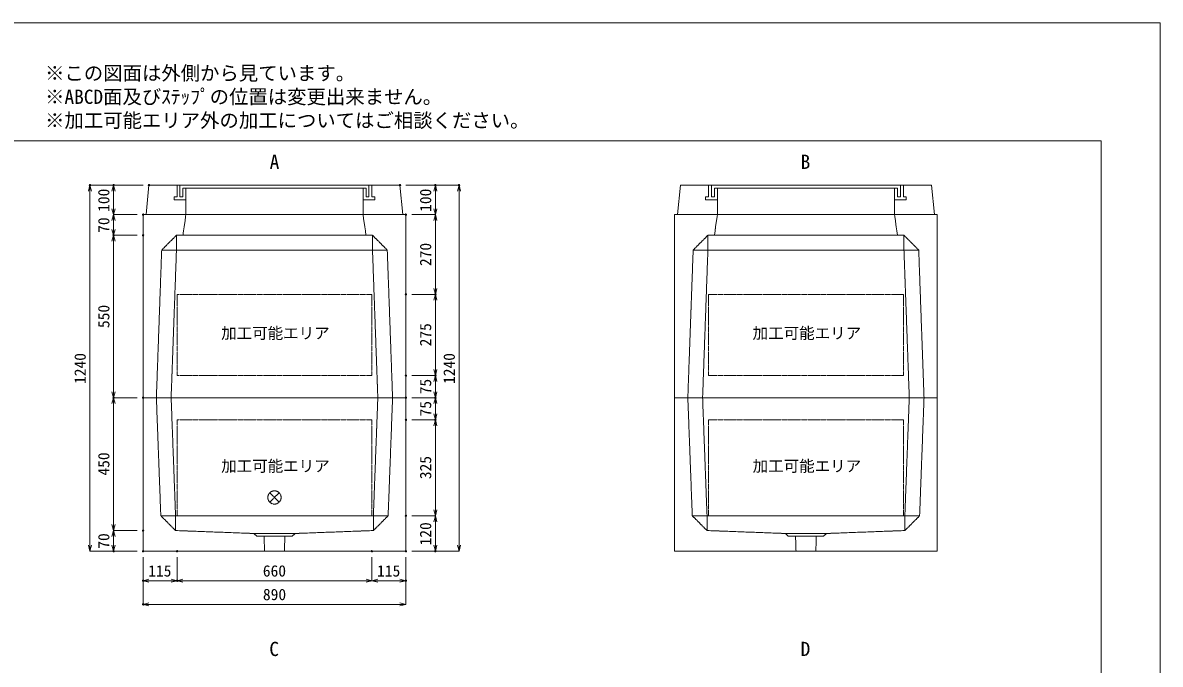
# Model space of a CAD drawing. Units: millimetres, scale not verified. Extents: x -2970 to 2970, y -2100 to 2100.
# Drawn here: x -883 to 2970, y -73 to 2100 of the extents above; entities that cross this region are included whole.
import ezdxf
from ezdxf.enums import TextEntityAlignment as Align

# ---------------------------------------------------------------- set-up
doc = ezdxf.new("R2010")
doc.units = ezdxf.units.MM
doc.header["$LTSCALE"] = 10
doc.header["$PDMODE"] = 32
doc.header["$PDSIZE"] = 5
doc.linetypes.add('LONG_DASHED1', pattern=[7, 6, -1])
doc.linetypes.add('LONG_DOUBLE_CHAIN', pattern=[21.8, 18, -1, 0.6, -0.6, 0.6, -1])
for name, color, linetype, lineweight in [('0-0_D-TTL', 7, 'Continuous', 9), ('0-1_Defpoints', 7, 'Continuous', 9), ('0-3_D-TTL-TXT', 7, 'Continuous', 9), ('0-4_D-STR-TXT', 7, 'Continuous', 9), ('0-5_D-STR-DIM', 3, 'Continuous', 9), ('0-6_0', 7, 'Continuous', 9), ('0-7_D-STR', 7, 'LONG_DASHED1', 9), ('0-8_D-STR-STR4', 134, 'LONG_DASHED1', 9), ('0-A_D-STR-STR5', 1, 'LONG_DOUBLE_CHAIN', 9)]:
    doc.layers.add(name, color=color, linetype=linetype, lineweight=lineweight)
doc.styles.add('ＭＳ ゴシック', font='')
doc.styles.get('ＭＳ ゴシック').set_extended_font_data('MS Gothic')

# ---------------------------------------------------------------- blocks, each defined once
blk = doc.blocks.new('A$C4DE05FD1')
at = {"layer": '0-0_D-TTL', "color": 134}
for p, q in [((2000, 38000), (57400, 38000)), ((57400, 38000), (57400, 2000))]:
    blk.add_line(p, q, dxfattribs=at)
at = {"layer": '0-1_Defpoints', "color": 134}
for p, q in [((0, 42000), (59400, 42000)), ((59400, 42000), (59400, 0))]:
    blk.add_line(p, q, dxfattribs=at)
at = {"layer": '0-3_D-TTL-TXT', "style": 'ＭＳ ゴシック'}
for s, p in [('※この図面は外側から見ています。', (21630.5, 39907.8)), ('※ABCD面及びｽﾃｯﾌﾟの位置は変更出来ません。', (21630.5, 39107.8)), ('※加工可能エリア外の加工についてはご相談ください。', (21630.5, 38307.8))]:
    blk.add_text(s, height=481.1, dxfattribs=at).set_placement(p, align=Align.BOTTOM_LEFT)
blk = doc.blocks.new('_Open30')
at = {"layer": '0-6_0'}
blk.add_line((0, 0), (-10, 0), dxfattribs=at)
blk.add_lwpolyline([(-10, 2.679), (0, 0), (-10, -2.679)], dxfattribs=at)
blk = doc.blocks.new('A$C31CA379A')
at = {"layer": '0-4_D-STR-TXT', "style": 'ＭＳ ゴシック'}
for s, p in [('A', (-162.9, -1095.3)), ('B', (17819.3, -1095.3)), ('C', (-175.7, -17595.3)), ('D', (17819.3, -17595.3))]:
    blk.add_text(s, height=481.1, dxfattribs=at).set_placement(p, align=Align.BOTTOM_LEFT)
blk = doc.blocks.new('A$C019679C0')
at = {"layer": '0-7_D-STR', "linetype": 'Continuous'}
for p, q in [((-4350, 0), (-4250, 1000)), ((4250, 1000), (-4250, 1000)), ((4350, 0), (4250, 1000)), ((-4350, 0), (4350, 0))]:
    blk.add_line(p, q, dxfattribs=at)
at = {"layer": '0-7_D-STR'}
for p, q in [((-3000, 0), (-3000, 900)), ((3000, 900), (3000, 0))]:
    blk.add_line(p, q, dxfattribs=at)
at = {"layer": '0-8_D-STR-STR4'}
for points in [[(-3300, 1000), (-3300, 600), (-3400, 600), (-3400, 500), (-3000, 500)], [(-3000, 900), (-3100, 900), (-3100, 600), (-3200, 600), (-3200, 1000)], [(-3000, 900), (3000, 900), (3100, 900)], [(3300, 1000), (3300, 600), (3400, 600), (3400, 500), (3000, 500)], [(3100, 900), (3100, 600), (3200, 600), (3200, 1000)]]:
    blk.add_lwpolyline(points, dxfattribs=at)
blk = doc.blocks.new('A$C0FAA34A4')
at = {"layer": '0-7_D-STR'}
for p, q in [((-3000, 6200), (-3100, 5500)), ((3000, 6200), (3100, 5500)), ((-3820, 5000), (-3320, 5500)), ((3320, 5500), (-3320, 5500)), ((-3320, 5000), (-3320, 5500)), ((3820, 5000), (3320, 5500)), ((3320, 5000), (3320, 5500)), ((-3820, 5000), (-4000, 0)), ((3820, 5000), (-3820, 5000)), ((-3320, 5000), (-3500, 0)), ((3320, 5000), (3500, 0)), ((3820, 5000), (4000, 0))]:
    blk.add_line(p, q, dxfattribs=at)
at = {"layer": '0-7_D-STR', "linetype": 'Continuous'}
for p, q in [((4450, 0), (4450, 6200)), ((-4450, 0), (4450, 0))]:
    blk.add_line(p, q, dxfattribs=at)
blk.add_lwpolyline([(-4450, 0), (-4450, 6200), (4450, 6200)], dxfattribs=at)
at = {"layer": '0-A_D-STR-STR5'}
for p, q in [((-3300, 3500), (-3300, 750)), ((3300, 3500), (-3300, 3500))]:
    blk.add_line(p, q, dxfattribs=at)
blk.add_lwpolyline([(3300, 3500), (3300, 750), (-3300, 750)], dxfattribs=at)
blk = doc.blocks.new('A$C40695CE8')
at = {"layer": '0-7_D-STR', "linetype": 'Continuous'}
for p, q in [((4450, 0), (-4450, 0)), ((-4450, -5200), (-4450, 0)), ((4450, -5200), (4450, 0)), ((4450, -5200), (-4450, -5200))]:
    blk.add_line(p, q, dxfattribs=at)
at = {"layer": '0-7_D-STR'}
for p, q in [((-4000, 0), (-3850, -4000)), ((-3500, 0), (-3350, -4000)), ((3500, 0), (3350, -4000)), ((4000, 0), (3850, -4000)), ((-3350, -4500), (-3850, -4000)), ((3850, -4000), (-3850, -4000)), ((-3350, -4500), (-3350, -4000)), ((3350, -4500), (3850, -4000)), ((3350, -4500), (3350, -4000)), ((-3350, -4500), (-700, -4600)), ((-600, -4690), (-700, -4600)), ((700, -4600), (-700, -4600)), ((600, -4690), (700, -4600)), ((3350, -4500), (700, -4600)), ((600, -4690), (-600, -4690)), ((-336.2, -5200), (-352.5, -4690)), ((336.2, -5200), (352.5, -4690))]:
    blk.add_line(p, q, dxfattribs=at)
at = {"layer": '0-A_D-STR-STR5'}
for p, q in [((-3300, -750), (-3300, -4000)), ((3300, -750), (-3300, -750)), ((3300, -750), (3300, -4000)), ((3300, -4000), (-3300, -4000))]:
    blk.add_line(p, q, dxfattribs=at)
blk = doc.blocks.new('A$C1C640AAB')
at = {"layer": '0-A_D-STR-STR5'}
for p, q in [((-159.1, -159.1), (159.1, 159.1)), ((-159.1, 159.1), (159.1, -159.1))]:
    blk.add_line(p, q, dxfattribs=at)
blk.add_circle((0, 0), 225, dxfattribs=at)
blk = doc.blocks.new('A$Cdf9dff57')
at = {"layer": '0-7_D-STR'}
blk.add_blockref('A$C40695CE8', (0, 0), dxfattribs=at)
at = {"layer": '0-A_D-STR-STR5'}
blk.add_blockref('A$C1C640AAB', (0, -3380), dxfattribs=at)

msp = doc.modelspace()

# ---------------------------------------------------------------- linework, layer by layer
at = {"layer": '0-1_Defpoints'}
for p in [(-655, 1550), (-575, 1550), (-455, 1550), (395, 1550), (515, 1550), (595, 1550), (-475, 1450), (415, 1450), (-575, 1380), (-475, 1380), (-475, 1380), (415, 1180), (415, 1180), (515, 1180), (415, 905), (515, 905), (-575, 830), (-575, 830), (-475, 830), (-475, 830), (415, 830), (515, 830), (415, 755), (515, 755), (415, 430), (415, 430), (-475, 380), (-575, 310), (-475, 310), (-475, 310), (-475, 310), (-360, 310), (300, 310), (415, 310), (415, 310), (415, 310), (515, 310), (-475, 210), (-360, 210), (415, 210), (-475, 130)]:
    msp.add_point(p, dxfattribs=at)
at = {"layer": '0-5_D-STR-DIM'}
for p, q in [((-475, 1550), (-655, 1550)), ((-475, 1550), (-575, 1550)), ((415, 1550), (515, 1550)), ((415, 1550), (595, 1550)), ((-655, 330), (-655, 1530)), ((-575, 1470), (-575, 1530)), ((515, 1470), (515, 1530)), ((595, 330), (595, 1530)), ((-495, 1450), (-575, 1450)), ((-495, 1450), (-575, 1450)), ((-575, 1430), (-575, 1400)), ((435, 1450), (515, 1450)), ((435, 1450), (515, 1450)), ((515, 1430), (515, 1200)), ((-495, 1380), (-575, 1380)), ((-495, 1380), (-575, 1380)), ((-575, 1360), (-575, 850)), ((435, 1180), (515, 1180)), ((435, 1180), (515, 1180)), ((515, 925), (515, 1160)), ((435, 905), (515, 905)), ((435, 905), (515, 905)), ((515, 850), (515, 885)), ((-495, 830), (-575, 830)), ((-495, 830), (-575, 830)), ((-575, 400), (-575, 810)), ((435, 830), (515, 830)), ((435, 830), (515, 830)), ((515, 775), (515, 810)), ((435, 755), (515, 755)), ((435, 755), (515, 755)), ((515, 450), (515, 735)), ((435, 430), (515, 430)), ((435, 430), (515, 430)), ((515, 410), (515, 330)), ((-495, 380), (-575, 380)), ((-495, 380), (-575, 380)), ((-575, 360), (-575, 330)), ((-495, 310), (-655, 310)), ((-495, 310), (-575, 310)), ((435, 310), (515, 310)), ((435, 310), (595, 310)), ((-475, 290), (-475, 130)), ((-475, 290), (-475, 210)), ((-360, 290), (-360, 210)), ((-360, 290), (-360, 210)), ((300, 290), (300, 210)), ((300, 290), (300, 210)), ((415, 290), (415, 210)), ((415, 290), (415, 130)), ((-380, 210), (-455, 210)), ((280, 210), (-340, 210)), ((320, 210), (395, 210)), ((395, 130), (-455, 130))]:
    msp.add_line(p, q, dxfattribs=at)

# ---------------------------------------------------------------- block references
at = {"layer": '0-0_D-TTL', "xscale": 0.1, "yscale": 0.1}
msp.add_blockref('A$C4DE05FD1', (-2970, -2100), dxfattribs=at)
at = {"layer": '0-4_D-STR-TXT', "xscale": 0.1, "yscale": 0.1}
msp.add_blockref('A$C31CA379A', (-30, 1700), dxfattribs=at)
at = {"layer": '0-5_D-STR-DIM', "xscale": 2, "yscale": 2}
for p, rotation in [((-655, 1550), 90), ((-575, 1550), 90), ((515, 1550), 90), ((595, 1550), 90), ((-575, 1450), 270), ((515, 1450), 270), ((-575, 1450), 90), ((515, 1450), 90), ((-575, 1380), 270), ((-575, 1380), 90), ((515, 1180), 270), ((515, 1180), 90), ((515, 905), 270), ((515, 905), 90), ((-575, 830), 270), ((515, 830), 270), ((-575, 830), 90), ((515, 830), 90), ((515, 755), 270), ((515, 755), 90), ((515, 430), 270), ((515, 430), 90), ((-575, 380), 270), ((-575, 380), 90), ((-655, 310), 270), ((-575, 310), 270), ((515, 310), 270), ((595, 310), 270), ((-475, 210), 180), ((-360, 210), 180), ((300, 210), 180), ((-475, 130), 180)]:
    msp.add_blockref('_Open30', p, dxfattribs=dict(at, rotation=rotation))
for p in [(-360, 210), (300, 210), (415, 210), (415, 130)]:
    msp.add_blockref('_Open30', p, dxfattribs=at)
at = {"layer": '0-7_D-STR', "xscale": 0.1, "yscale": 0.1}
for name, p in [('A$C019679C0', (-30, 1450)), ('A$C019679C0', (1770, 1450)), ('A$C0FAA34A4', (-30, 830)), ('A$C0FAA34A4', (1770, 830)), ('A$Cdf9dff57', (-30, 830)), ('A$C40695CE8', (1770, 830))]:
    msp.add_blockref(name, p, dxfattribs=at)

# ---------------------------------------------------------------- texts
at = {"layer": '0-5_D-STR-DIM', "style": 'ＭＳ ゴシック'}
for s, p in [('100', (-577.6, 1459.48)), ('100', (512.4, 1459.48)), ('70', (-577.6, 1388.4)), ('270', (512.4, 1275.8)), ('550', (-577.6, 1065.9)), ('275', (512.4, 1003.82)), ('1240', (-657.6, 876.48)), ('1240', (592.4, 876.48)), ('75', (512.4, 841.42)), ('75', (512.4, 766.42)), ('450', (-577.6, 566.2)), ('325', (512.4, 553.92)), ('120', (512.4, 329.48)), ('70', (-577.6, 318.4))]:
    msp.add_text(s, height=38.49, rotation=90, dxfattribs=at).set_placement(p, align=Align.BOTTOM_LEFT)
for s, p in [('115', (-457.5, 212.6)), ('660', (-69.4, 212.6)), ('115', (317.5, 212.6)), ('890', (-69.1, 132.6))]:
    msp.add_text(s, height=38.49, dxfattribs=at).set_placement(p, align=Align.BOTTOM_LEFT)
at = {"layer": '0-A_D-STR-STR5', "style": 'ＭＳ ゴシック'}
for p in [(-210.48, 1017.84), (1589.52, 1017.84), (-210.48, 567.72), (1589.52, 567.72)]:
    msp.add_text('加工可能エリア', height=38.49, dxfattribs=at).set_placement(p, align=Align.BOTTOM_LEFT)

doc.saveas('drawing.dxf')
